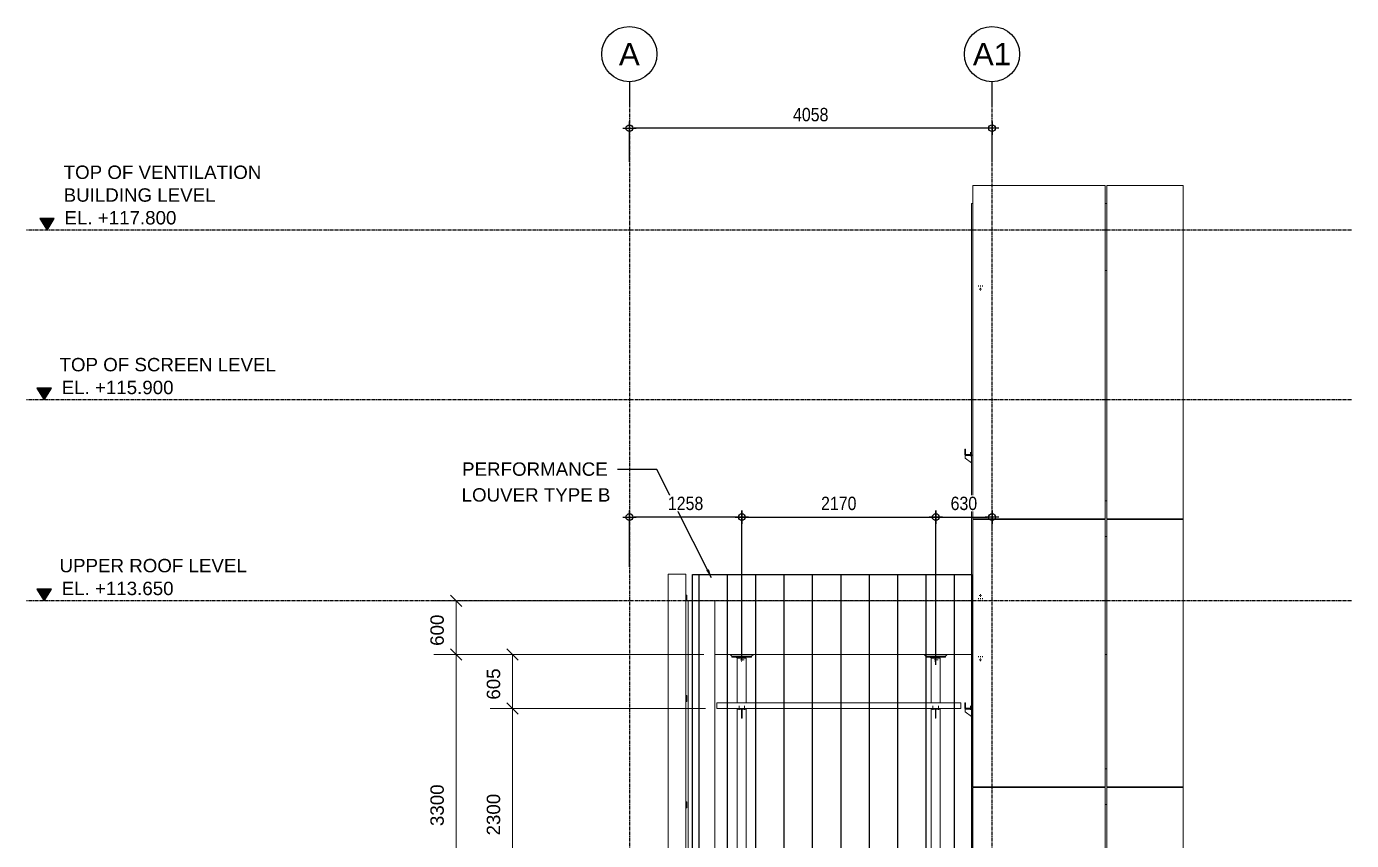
# Model space of a CAD drawing. Header units: millimetres. Extents: x -153298 to 620751, y -313239 to 250031.
# Drawn here: x 72801 to 87627, y 27543 to 36657 of the extents above; entities that cross this region are included whole.
import ezdxf
from ezdxf.enums import TextEntityAlignment as Align

# ---------------------------------------------------------------- set-up
doc = ezdxf.new("R2010")
doc.units = ezdxf.units.MM
for name, pattern in [('CENTER', [2, 1.25, -0.25, 0.25, -0.25]), ('HIDDEN', [0.375, 0.25, -0.125]), ('XKITLINE00', [0]), ('XKITLINE02', [4, 2, -2])]:
    doc.linetypes.add(name, pattern=pattern)
doc.layers.get('DEFPOINTS').update_dxf_attribs({"color": 250})
for name, color, linetype, lineweight in [('Bolt', 1, 'Continuous', 0), ('Part', 2, 'Continuous', 0), ('Z-DIMENSIONS', 1, 'Continuous', 0)]:
    doc.layers.add(name, color=color, linetype=linetype, lineweight=lineweight)
for name, color, linetype in [('HATCH', 7, 'Continuous'), ('S-DIM', 7, 'Continuous'), ('Stan-Dim', 8, 'Continuous')]:
    doc.layers.add(name, color=color, linetype=linetype)
doc.styles.add('ROMANS', font='arial.ttf', dxfattribs={"width": 0.85})
doc.dimstyles.new('Dim-Cen', dxfattribs={"dimtxt": 3, "dimasz": 1, "dimexe": 0, "dimexo": 2.5, "dimgap": 1.5, "dimtad": 1, "dimdec": 0, "dimzin": 1, "dimdsep": 46, "dimtxsty": 'ROMANS', "dimblk": 'CEN1', "dimcen": 0.09, "dimclrd": 1, "dimclre": 250, "dimclrt": 3, "dimadec": 0, "dimazin": 0, "dimtfac": 1, "dimtdec": 0, "dimtofl": 0, "dimtmove": 2, "dimatfit": 3, "dimfxl": 1, "dimtfill": 1, "dimtfillclr": 256, "dimtolj": 1, "dimtzin": 0, "dimarcsym": 0})
doc.dimstyles.get("Standard").update_dxf_attribs({"dimtxt": 0.18, "dimasz": 0.18, "dimexe": 0.18, "dimexo": 0.0625, "dimgap": 0.09, "dimtad": 0, "dimtih": 1, "dimtoh": 1, "dimdec": 4, "dimzin": 0, "dimdsep": 46, "dimtxsty": 'Standard', "dimcen": 0.09, "dimadec": 0, "dimazin": 0, "dimtfac": 1, "dimtdec": 4, "dimtofl": 0, "dimtmove": 0, "dimatfit": 3, "dimfxl": 1, "dimtolj": 1, "dimtzin": 0, "dimarcsym": 0})

# ---------------------------------------------------------------- blocks, each defined once
blk = doc.blocks.new('*A19211866')
at = {"layer": 'Part', "linetype": 'XKITLINE00', "lineweight": 0}
for p, q in [((636.343606, 36.85563), (634.743606, 36.85563)), ((634.743606, 36.85563), (634.743606, -4.424369)), ((636.343606, -4.424369), (636.343606, 36.85563)), ((634.743606, -4.424369), (636.343606, -4.424369))]:
    blk.add_line(p, q, dxfattribs=at)
blk = doc.blocks.new('*A19231868')
at = {"layer": 'Part', "linetype": 'XKITLINE00', "lineweight": 0}
for p, q in [((639.104166, 25.33563), (639.104166, 24.81563)), ((639.104166, 25.33563), (660.944164, 25.33563)), ((660.944164, 25.33563), (660.944164, 24.81563)), ((639.104166, 24.81563), (660.944164, 24.81563))]:
    blk.add_line(p, q, dxfattribs=at)
blk = doc.blocks.new('*A19261871')
at = {"layer": 'Part', "linetype": 'XKITLINE00', "lineweight": 0}
for p, q in [((661.903604, 34.45563), (638.943606, 34.45563)), ((638.943606, 34.45563), (638.943606, 29.65563)), ((661.903604, 34.45563), (661.903604, 29.65563)), ((661.903604, 29.65563), (638.943606, 29.65563))]:
    blk.add_line(p, q, dxfattribs=at)
blk = doc.blocks.new('*A19331873')
at = {"layer": 'Part', "linetype": 'XKITLINE00', "lineweight": 0}
for p, q in [((678.463561, 41.73563), (678.463561, 41.81563)), ((680.863561, 41.73563), (680.863561, 41.81563)), ((678.463561, 17.73563), (678.463561, 17.81563)), ((680.863561, 17.73563), (680.863561, 17.81563)), ((678.463561, -6.26437), (678.463561, -6.18437)), ((680.863561, -6.26437), (680.863561, -6.18437)), ((678.463561, -30.26437), (678.463561, -30.18437)), ((680.863561, -30.26437), (680.863561, -30.18437)), ((678.463561, -64.041148), (678.463561, -62.98437)), ((680.863561, -64.041148), (680.863561, -62.98437))]:
    blk.add_line(p, q, dxfattribs=at)
blk = doc.blocks.new('*A19401880')
at = {"layer": 'Part', "linetype": 'XKITLINE00', "lineweight": 0}
for p, q in [((636.543606, -30.26437), (636.543606, 34.45563)), ((638.943606, 34.45563), (636.543606, 34.45563)), ((638.943606, -30.26437), (638.943606, 34.45563))]:
    blk.add_line(p, q, dxfattribs=at)
blk = doc.blocks.new('*A19411881')
at = {"layer": 'Part', "linetype": 'XKITLINE00', "lineweight": 0}
for p, q in [((661.903604, -46.74437), (661.903604, 67.65563)), ((661.903604, 67.65563), (662.023606, 67.65563)), ((664.303604, 41.73563), (664.303604, 41.81563)), ((664.303604, 17.73563), (664.303604, 17.81563)), ((664.303604, -6.26437), (664.303604, -6.18437)), ((664.303604, -30.26437), (664.303604, -30.18437)), ((662.023606, -46.74437), (661.903604, -46.74437))]:
    blk.add_line(p, q, dxfattribs=at)
blk = doc.blocks.new('*A19781918')
at = {"layer": 'Part', "linetype": 'XKITLINE00', "lineweight": 0}
for p, q in [((673.863606, 17.73563), (662.023606, 17.73563)), ((662.023606, 17.73563), (662.023606, -6.18437)), ((673.863606, 17.73563), (673.863606, -6.18437)), ((673.863606, -6.18437), (662.023606, -6.18437))]:
    blk.add_line(p, q, dxfattribs=at)
blk = doc.blocks.new('*A19791919')
at = {"layer": 'Part', "linetype": 'XKITLINE00', "lineweight": 0}
for p, q in [((680.863606, 17.73563), (674.023606, 17.73563)), ((674.023606, 17.73563), (674.023606, -6.18437)), ((680.863606, 17.73563), (680.863606, -6.18437)), ((680.863606, -6.18437), (674.023606, -6.18437))]:
    blk.add_line(p, q, dxfattribs=at)
blk = doc.blocks.new('*A20241956')
at = {"layer": 'Part', "linetype": 'XKITLINE00', "lineweight": 0}
for p, q in [((636.359606, 15.979602), (636.343606, 15.979602)), ((636.343606, 15.931602), (636.423606, 15.931602)), ((636.423606, 16.451602), (636.359606, 16.451602)), ((636.359606, 16.451602), (636.359606, 15.979602)), ((636.423606, 15.931602), (636.423606, 16.451602))]:
    blk.add_line(p, q, dxfattribs=at)
blk = doc.blocks.new('*A20251957')
at = {"layer": 'Part', "linetype": 'XKITLINE00', "lineweight": 0}
for p, q in [((636.359606, 25.499602), (636.343606, 25.499602)), ((636.343606, 25.451602), (636.423606, 25.451602)), ((636.423606, 25.971602), (636.359606, 25.971602)), ((636.359606, 25.971602), (636.359606, 25.499602)), ((636.423606, 25.451602), (636.423606, 25.971602))]:
    blk.add_line(p, q, dxfattribs=at)
blk = doc.blocks.new('*A20261958')
at = {"layer": 'Part', "linetype": 'XKITLINE00', "lineweight": 0}
for p, q in [((636.359606, 34.503602), (636.343606, 34.503602)), ((636.343606, 34.455602), (636.423606, 34.455602)), ((636.423606, 34.975602), (636.359606, 34.975602)), ((636.359606, 34.975602), (636.359606, 34.503602)), ((636.423606, 34.455602), (636.423606, 34.975602))]:
    blk.add_line(p, q, dxfattribs=at)
blk = doc.blocks.new('*A20301962')
at = {"layer": 'Part', "linetype": 'XKITLINE00', "lineweight": 0}
for p, q in [((640.944158, 29.33563), (641.744158, 29.33563)), ((640.944158, 25.33563), (640.944158, 29.33563)), ((641.744158, 25.33563), (641.744158, 29.33563)), ((640.944158, 6.93563), (640.944158, 24.76763)), ((641.744158, 6.93563), (641.744158, 24.76763)), ((640.944158, 4.855625), (640.944158, 6.36763)), ((641.744158, 4.855625), (641.744158, 6.36763))]:
    blk.add_line(p, q, dxfattribs=at)
blk = doc.blocks.new('*A20361968')
at = {"layer": 'Bolt', "linetype": 'XKITLINE02', "lineweight": 0}
for p, q in [((641.216798, 29.17563), (641.560158, 29.17563)), ((641.280158, 29.31163), (641.320158, 29.31163)), ((641.280158, 29.03963), (641.320158, 29.03963)), ((641.320158, 29.23163), (641.368158, 29.23163)), ((641.320158, 29.11963), (641.368158, 29.11963))]:
    blk.add_line(p, q, dxfattribs=at)
blk = doc.blocks.new('*A20371969')
at = {"layer": 'Part', "linetype": 'XKITLINE00', "lineweight": 0}
for p, q in [((640.464158, 29.41563), (640.464158, 29.49563)), ((640.464158, 29.49563), (642.224158, 29.49563)), ((640.464158, 29.41563), (642.224158, 29.41563)), ((642.224158, 29.41563), (642.224158, 29.49563))]:
    blk.add_line(p, q, dxfattribs=at)
blk = doc.blocks.new('*A20381970')
at = {"layer": 'Part', "linetype": 'XKITLINE00', "lineweight": 0}
for p, q in [((640.304158, 29.65563), (640.464158, 29.49563)), ((642.224158, 29.49563), (642.384158, 29.65563)), ((640.464158, 29.49563), (642.224158, 29.49563))]:
    blk.add_line(p, q, dxfattribs=at)
blk = doc.blocks.new('*A20391971')
at = {"layer": 'Part', "linetype": 'XKITLINE00', "lineweight": 0}
for p, q in [((640.840158, 29.41563), (640.840158, 29.37563)), ((640.840158, 29.37563), (641.280158, 29.37563)), ((641.280158, 29.37563), (641.280158, 29.33563)), ((641.320158, 29.33563), (641.320158, 29.41563))]:
    blk.add_line(p, q, dxfattribs=at)
blk = doc.blocks.new('*A20401972')
at = {"layer": 'Bolt'}
for points in [[(640.57, 29.42), (640.57, 29.5), (640.68, 29.5), (640.68, 29.42)], [(642.01, 29.42), (642.01, 29.5), (642.12, 29.5), (642.12, 29.42)]]:
    blk.add_hatch(color=256, dxfattribs=at).paths.add_polyline_path(points, flags=17)
at = {"layer": 'Bolt', "linetype": 'XKITLINE00', "lineweight": 0}
for p, q in [((640.57, 29.42), (640.57, 29.5)), ((640.62, 29.42), (640.62, 29.5)), ((640.68, 29.42), (640.68, 29.5)), ((642.01, 29.42), (642.01, 29.5)), ((642.06, 29.42), (642.06, 29.5)), ((642.12, 29.42), (642.12, 29.5))]:
    blk.add_line(p, q, dxfattribs=at)
blk = doc.blocks.new('*A20411973')
at = {"layer": 'Bolt'}
for points in [[(641.05, 24.82), (641.05, 24.86), (641.16, 24.86), (641.16, 24.82)], [(641.05, 24.77), (641.05, 24.82), (641.16, 24.82), (641.16, 24.77)], [(641.53, 24.82), (641.53, 24.86), (641.64, 24.86), (641.64, 24.82)], [(641.53, 24.77), (641.53, 24.82), (641.64, 24.82), (641.64, 24.77)]]:
    blk.add_hatch(color=256, dxfattribs=at).paths.add_polyline_path(points, flags=17)
at = {"layer": 'Bolt', "linetype": 'XKITLINE00', "lineweight": 0}
for p, q in [((641.1, 24.7), (641.1, 25.05)), ((641.58, 24.7), (641.58, 25.05)), ((641.05, 24.82), (641.05, 24.86)), ((641.05, 24.77), (641.05, 24.82)), ((641.16, 24.82), (641.16, 24.86)), ((641.16, 24.77), (641.16, 24.82)), ((641.53, 24.82), (641.53, 24.86)), ((641.53, 24.77), (641.53, 24.82)), ((641.64, 24.82), (641.64, 24.86)), ((641.64, 24.77), (641.64, 24.82))]:
    blk.add_line(p, q, dxfattribs=at)
blk = doc.blocks.new('*A20421974')
at = {"layer": 'Part', "linetype": 'XKITLINE00', "lineweight": 0}
for p, q in [((641.320158, 24.76763), (641.368158, 24.76763)), ((641.320158, 23.96763), (641.320158, 24.76763)), ((641.320158, 24.52763), (641.368158, 24.52763)), ((641.368158, 23.96763), (641.320158, 23.96763)), ((641.368158, 24.76763), (641.368158, 23.96763))]:
    blk.add_line(p, q, dxfattribs=at)
blk = doc.blocks.new('*A20431975')
at = {"layer": 'Part', "linetype": 'XKITLINE00', "lineweight": 0}
for p, q in [((640.944158, 24.76763), (640.944158, 24.81563)), ((641.744158, 24.76763), (640.944158, 24.76763)), ((641.744158, 24.81563), (641.744158, 24.76763))]:
    blk.add_line(p, q, dxfattribs=at)
blk = doc.blocks.new('*A20601991')
at = {"layer": 'Part', "linetype": 'XKITLINE00', "lineweight": 0}
for p, q in [((662.023606, 70.05563), (661.903604, 70.05563)), ((661.903604, 70.05563), (661.903604, 67.65563)), ((673.863606, 70.05563), (674.023606, 70.05563)), ((661.903604, 67.65563), (662.023606, 67.65563)), ((673.863606, 67.65563), (674.023606, 67.65563))]:
    blk.add_line(p, q, dxfattribs=at)
blk = doc.blocks.new('*A20611992')
at = {"layer": 'Bolt', "linetype": 'XKITLINE02', "lineweight": 0}
for p, q in [((662.527604, 62.61563), (662.527604, 62.69563)), ((662.527604, 62.61563), (662.527604, 62.69563)), ((662.703604, 62.61563), (662.703604, 62.69563)), ((662.703604, 62.61563), (662.703604, 62.69563)), ((662.879604, 62.61563), (662.879604, 62.69563)), ((662.879604, 62.61563), (662.879604, 62.69563))]:
    blk.add_line(p, q, dxfattribs=at)
blk = doc.blocks.new('*A20621993')
at = {"layer": 'Bolt', "linetype": 'XKITLINE00', "lineweight": 0}
for p, q in [((662.591578, 62.37563), (662.66617, 62.37563)), ((662.703578, 62.48763), (662.703578, 62.413038)), ((662.703578, 62.26363), (662.703578, 62.338222)), ((662.815578, 62.37563), (662.740986, 62.37563))]:
    blk.add_line(p, q, dxfattribs=at)
blk = doc.blocks.new('*A20631994')
at = {"layer": 'Part', "linetype": 'XKITLINE00', "lineweight": 0}
for p, q in [((673.863606, 67.65563), (674.023606, 67.65563)), ((673.863606, 64.05563), (674.023606, 64.05563))]:
    blk.add_line(p, q, dxfattribs=at)
blk = doc.blocks.new('*A20641995')
at = {"layer": 'Part', "linetype": 'XKITLINE00', "lineweight": 0}
for p, q in [((661.367604, 48.05563), (661.303604, 48.05563)), ((661.303604, 48.05563), (661.303604, 47.53563)), ((661.303604, 47.53563), (661.903604, 47.53563)), ((661.367604, 47.58363), (661.367604, 48.05563)), ((661.903604, 47.58363), (661.367604, 47.58363))]:
    blk.add_line(p, q, dxfattribs=at)
blk = doc.blocks.new('*A20651996')
at = {"layer": 'Part', "linetype": 'XKITLINE00', "lineweight": 0}
for p, q in [((661.367604, 25.33563), (661.303604, 25.33563)), ((661.303604, 25.33563), (661.303604, 24.81563)), ((661.367604, 24.86363), (661.367604, 25.33563)), ((661.303604, 24.81563), (661.903604, 24.81563)), ((661.903604, 24.86363), (661.367604, 24.86363))]:
    blk.add_line(p, q, dxfattribs=at)
blk = doc.blocks.new('*A20681999')
at = {"layer": 'Bolt', "linetype": 'XKITLINE00', "lineweight": 0}
for p, q in [((662.591578, 29.17563), (662.66617, 29.17563)), ((662.703578, 29.28763), (662.703578, 29.213038)), ((662.703578, 29.06363), (662.703578, 29.138222)), ((662.815578, 29.17563), (662.740986, 29.17563))]:
    blk.add_line(p, q, dxfattribs=at)
blk = doc.blocks.new('*A20692000')
at = {"layer": 'Bolt', "linetype": 'XKITLINE02', "lineweight": 0}
for p, q in [((662.527604, 29.41563), (662.527604, 29.49563)), ((662.527604, 29.41563), (662.527604, 29.49563)), ((662.703604, 29.41563), (662.703604, 29.49563)), ((662.703604, 29.41563), (662.703604, 29.49563)), ((662.879604, 29.41563), (662.879604, 29.49563)), ((662.879604, 29.41563), (662.879604, 29.49563))]:
    blk.add_line(p, q, dxfattribs=at)
blk = doc.blocks.new('*A20702001')
at = {"layer": 'Part', "linetype": 'XKITLINE00', "lineweight": 0}
for p, q in [((661.343604, 24.76763), (661.343604, 24.81563)), ((661.903604, 24.76763), (661.343604, 24.76763))]:
    blk.add_line(p, q, dxfattribs=at)
blk = doc.blocks.new('*A20712002')
at = {"layer": 'Part', "linetype": 'XKITLINE00', "lineweight": 0}
for p, q in [((661.343604, 24.76763), (661.343604, 24.52763)), ((661.343604, 24.52763), (661.903604, 24.092075))]:
    blk.add_line(p, q, dxfattribs=at)
blk = doc.blocks.new('*A20722003')
at = {"layer": 'Bolt'}
for points in [[(662, 24.82), (662, 24.77), (661.65, 24.77), (661.65, 24.82)], [(662, 24.82), (662, 24.77), (661.65, 24.77), (661.65, 24.82)], [(661.88, 24.86), (661.88, 24.82), (661.77, 24.82), (661.77, 24.86)], [(661.88, 24.86), (661.88, 24.82), (661.77, 24.82), (661.77, 24.86)]]:
    blk.add_hatch(color=256, dxfattribs=at).paths.add_polyline_path(points, flags=17)
at = {"layer": 'Bolt', "linetype": 'XKITLINE00', "lineweight": 0}
for p, q in [((661.82, 24.7), (661.82, 25.05)), ((661.82, 24.7), (661.82, 25.05)), ((661.65, 24.77), (661.65, 24.82)), ((661.65, 24.77), (661.65, 24.82)), ((661.77, 24.82), (661.77, 24.86)), ((661.77, 24.82), (661.77, 24.86)), ((661.88, 24.82), (661.88, 24.86)), ((661.88, 24.82), (661.88, 24.86)), ((662, 24.77), (662, 24.82)), ((662, 24.77), (662, 24.82))]:
    blk.add_line(p, q, dxfattribs=at)
blk = doc.blocks.new('*A20732004')
at = {"layer": 'Part', "linetype": 'XKITLINE00', "lineweight": 0}
for p, q in [((661.343604, 47.48763), (661.343604, 47.24763)), ((661.343604, 47.24763), (661.903604, 46.812075))]:
    blk.add_line(p, q, dxfattribs=at)
blk = doc.blocks.new('*A20742005')
at = {"layer": 'Part', "linetype": 'XKITLINE00', "lineweight": 0}
for p, q in [((661.343604, 47.48763), (661.343604, 47.53563)), ((661.903604, 47.48763), (661.343604, 47.48763))]:
    blk.add_line(p, q, dxfattribs=at)
blk = doc.blocks.new('*A20752006')
at = {"layer": 'Bolt'}
for points in [[(662, 47.54), (662, 47.49), (661.65, 47.49), (661.65, 47.54)], [(662, 47.54), (662, 47.49), (661.65, 47.49), (661.65, 47.54)], [(661.88, 47.58), (661.88, 47.54), (661.77, 47.54), (661.77, 47.58)], [(661.88, 47.58), (661.88, 47.54), (661.77, 47.54), (661.77, 47.58)]]:
    blk.add_hatch(color=256, dxfattribs=at).paths.add_polyline_path(points, flags=17)
at = {"layer": 'Bolt', "linetype": 'XKITLINE00', "lineweight": 0}
for p, q in [((661.65, 47.49), (661.65, 47.54)), ((661.65, 47.49), (661.65, 47.54)), ((661.77, 47.54), (661.77, 47.58)), ((661.77, 47.54), (661.77, 47.58)), ((661.82, 47.42), (661.82, 47.77)), ((661.82, 47.42), (661.82, 47.77)), ((661.88, 47.54), (661.88, 47.58)), ((661.88, 47.54), (661.88, 47.58)), ((662, 47.49), (662, 47.54)), ((662, 47.49), (662, 47.54))]:
    blk.add_line(p, q, dxfattribs=at)
blk = doc.blocks.new('*A20762007')
at = {"layer": 'Bolt', "linetype": 'XKITLINE02', "lineweight": 0}
for p, q in [((662.527604, 34.69563), (662.527604, 34.61563)), ((662.527604, 34.69563), (662.527604, 34.61563)), ((662.703604, 34.69563), (662.703604, 34.61563)), ((662.703604, 34.69563), (662.703604, 34.61563)), ((662.879604, 34.69563), (662.879604, 34.61563)), ((662.879604, 34.69563), (662.879604, 34.61563))]:
    blk.add_line(p, q, dxfattribs=at)
blk = doc.blocks.new('*A20772008')
at = {"layer": 'Bolt', "linetype": 'XKITLINE00', "lineweight": 0}
for p, q in [((662.59163, 34.93563), (662.666222, 34.93563)), ((662.70363, 35.04763), (662.70363, 34.973038)), ((662.70363, 34.82363), (662.70363, 34.898222)), ((662.81563, 34.93563), (662.741038, 34.93563))]:
    blk.add_line(p, q, dxfattribs=at)
blk = doc.blocks.new('*A20782009')
at = {"layer": 'Part', "linetype": 'XKITLINE00', "lineweight": 0}
for p, q in [((662.023606, 41.81563), (662.023606, 71.65563)), ((662.023606, 71.65563), (673.863606, 71.65563)), ((673.863606, 71.65563), (673.863606, 41.81563)), ((673.863606, 41.81563), (662.023606, 41.81563))]:
    blk.add_line(p, q, dxfattribs=at)
blk = doc.blocks.new('*A20792010')
at = {"layer": 'Part', "linetype": 'XKITLINE00', "lineweight": 0}
for p, q in [((658.304164, 29.33563), (659.104164, 29.33563)), ((658.304164, 25.33563), (658.304164, 29.33563)), ((659.104164, 25.33563), (659.104164, 29.33563)), ((658.304164, 6.93563), (658.304164, 24.76763)), ((659.104164, 6.93563), (659.104164, 24.76763)), ((658.304164, 4.855625), (658.304164, 6.36763)), ((659.104164, 4.855625), (659.104164, 6.36763))]:
    blk.add_line(p, q, dxfattribs=at)
blk = doc.blocks.new('*A20802011')
at = {"layer": 'Part', "linetype": 'XKITLINE00', "lineweight": 0}
for p, q in [((673.863606, 41.73563), (662.023606, 41.73563)), ((662.023606, 41.73563), (662.023606, 17.81563)), ((673.863606, 41.73563), (673.863606, 17.81563)), ((673.863606, 17.81563), (662.023606, 17.81563))]:
    blk.add_line(p, q, dxfattribs=at)
blk = doc.blocks.new('*A20812012')
at = {"layer": 'Part', "linetype": 'XKITLINE00', "lineweight": 0}
for p, q in [((680.863606, 41.73563), (674.023606, 41.73563)), ((674.023606, 41.73563), (674.023606, 17.81563)), ((680.863606, 41.73563), (680.863606, 17.81563)), ((680.863606, 17.81563), (674.023606, 17.81563))]:
    blk.add_line(p, q, dxfattribs=at)
blk = doc.blocks.new('*A20872018')
at = {"layer": 'Part', "linetype": 'XKITLINE00', "lineweight": 0}
for p, q in [((658.200164, 29.41563), (658.200164, 29.37563)), ((658.200164, 29.37563), (658.640164, 29.37563)), ((658.640164, 29.37563), (658.640164, 29.33563)), ((658.680164, 29.33563), (658.680164, 29.41563))]:
    blk.add_line(p, q, dxfattribs=at)
blk = doc.blocks.new('*A20882019')
at = {"layer": 'Bolt', "linetype": 'XKITLINE02', "lineweight": 0}
for p, q in [((658.576804, 29.17563), (658.920164, 29.17563)), ((658.640164, 29.31163), (658.680164, 29.31163)), ((658.640164, 29.03963), (658.680164, 29.03963)), ((658.680164, 29.23163), (658.728164, 29.23163)), ((658.680164, 29.11963), (658.728164, 29.11963))]:
    blk.add_line(p, q, dxfattribs=at)
blk = doc.blocks.new('*A20892020')
at = {"layer": 'Bolt'}
for points in [[(657.93, 29.42), (657.93, 29.5), (658.04, 29.5), (658.04, 29.42)], [(659.37, 29.42), (659.37, 29.5), (659.48, 29.5), (659.48, 29.42)]]:
    blk.add_hatch(color=256, dxfattribs=at).paths.add_polyline_path(points, flags=17)
at = {"layer": 'Bolt', "linetype": 'XKITLINE00', "lineweight": 0}
for p, q in [((657.93, 29.42), (657.93, 29.5)), ((657.98, 29.42), (657.98, 29.5)), ((658.04, 29.42), (658.04, 29.5)), ((659.37, 29.42), (659.37, 29.5)), ((659.42, 29.42), (659.42, 29.5)), ((659.48, 29.42), (659.48, 29.5))]:
    blk.add_line(p, q, dxfattribs=at)
blk = doc.blocks.new('*A20902021')
at = {"layer": 'Bolt'}
for points in [[(658.41, 24.82), (658.41, 24.86), (658.52, 24.86), (658.52, 24.82)], [(658.41, 24.77), (658.41, 24.82), (658.52, 24.82), (658.52, 24.77)], [(658.89, 24.82), (658.89, 24.86), (659, 24.86), (659, 24.82)], [(658.89, 24.77), (658.89, 24.82), (659, 24.82), (659, 24.77)]]:
    blk.add_hatch(color=256, dxfattribs=at).paths.add_polyline_path(points, flags=17)
at = {"layer": 'Bolt', "linetype": 'XKITLINE00', "lineweight": 0}
for p, q in [((658.46, 24.7), (658.46, 25.05)), ((658.94, 24.7), (658.94, 25.05)), ((658.41, 24.82), (658.41, 24.86)), ((658.41, 24.77), (658.41, 24.82)), ((658.52, 24.82), (658.52, 24.86)), ((658.52, 24.77), (658.52, 24.82)), ((658.89, 24.82), (658.89, 24.86)), ((658.89, 24.77), (658.89, 24.82)), ((659, 24.82), (659, 24.86)), ((659, 24.77), (659, 24.82))]:
    blk.add_line(p, q, dxfattribs=at)
blk = doc.blocks.new('*A20912022')
at = {"layer": 'Part', "linetype": 'XKITLINE00', "lineweight": 0}
for p, q in [((658.680164, 24.76763), (658.728164, 24.76763)), ((658.680164, 23.96763), (658.680164, 24.76763)), ((658.680164, 24.52763), (658.728164, 24.52763)), ((658.728164, 23.96763), (658.680164, 23.96763)), ((658.728164, 24.76763), (658.728164, 23.96763))]:
    blk.add_line(p, q, dxfattribs=at)
blk = doc.blocks.new('*A20922023')
at = {"layer": 'Part', "linetype": 'XKITLINE00', "lineweight": 0}
for p, q in [((658.304164, 24.76763), (658.304164, 24.81563)), ((659.104164, 24.76763), (658.304164, 24.76763)), ((659.104164, 24.76763), (659.104164, 24.81563))]:
    blk.add_line(p, q, dxfattribs=at)
blk = doc.blocks.new('*A20932024')
at = {"layer": 'Part', "linetype": 'XKITLINE00', "lineweight": 0}
for p, q in [((657.664164, 29.65563), (657.824164, 29.49563)), ((659.584164, 29.49563), (659.744164, 29.65563)), ((657.824164, 29.49563), (659.584164, 29.49563))]:
    blk.add_line(p, q, dxfattribs=at)
blk = doc.blocks.new('*A20942025')
at = {"layer": 'Part', "linetype": 'XKITLINE00', "lineweight": 0}
for p, q in [((657.824164, 29.41563), (657.824164, 29.49563)), ((657.824164, 29.49563), (659.584164, 29.49563)), ((657.824164, 29.41563), (659.584164, 29.41563)), ((659.584164, 29.41563), (659.584164, 29.49563))]:
    blk.add_line(p, q, dxfattribs=at)
blk = doc.blocks.new('*A20952026')
at = {"layer": 'Part', "linetype": 'XKITLINE00', "lineweight": 0}
for p, q in [((673.863606, 19.41563), (674.023606, 19.41563)), ((673.863606, 16.21563), (674.023606, 16.21563))]:
    blk.add_line(p, q, dxfattribs=at)
blk = doc.blocks.new('*A20962027')
at = {"layer": 'Part', "linetype": 'XKITLINE00', "lineweight": 0}
for p, q in [((674.023606, 71.65563), (680.863606, 71.65563)), ((674.023606, 41.81563), (674.023606, 71.65563)), ((680.863606, 71.65563), (680.863606, 41.81563)), ((674.023606, 41.81563), (680.863606, 41.81563))]:
    blk.add_line(p, q, dxfattribs=at)
blk = doc.blocks.new('*A20972028')
at = {"layer": 'Part', "linetype": 'XKITLINE00', "lineweight": 0}
for p, q in [((673.863606, 43.41563), (674.023606, 43.41563)), ((673.863606, 40.21563), (674.023606, 40.21563))]:
    blk.add_line(p, q, dxfattribs=at)
blk = doc.blocks.new('*A20982029')
at = {"layer": 'Part', "linetype": 'XKITLINE00', "lineweight": 0}
for p, q in [((673.863606, 34.45563), (674.023606, 34.45563)), ((673.863606, 29.65563), (674.023606, 29.65563))]:
    blk.add_line(p, q, dxfattribs=at)
blk = doc.blocks.new('CEN1')
at = {"color": 1}
for p, q in [((1.5, 0), (-1.5, 0)), ((0, 1.5), (0, -1.5))]:
    blk.add_line(p, q, dxfattribs=at)
at = {"color": 3}
blk.add_circle((0, 0), 0.75, dxfattribs=at)
blk = doc.blocks.new('*D4872')
at = {"layer": 'DEFPOINTS', "color": 0, "transparency": 16777216}
for p in [(79547, 35518), (79547, 35018), (83605, 35018)]:
    blk.add_point(p, dxfattribs=at)
at = {"layer": 'S-DIM', "color": 250, "lineweight": -2, "transparency": 16777216}
for p, q in [((79547, 35143), (79547, 35518)), ((83605, 35143), (83605, 35518))]:
    blk.add_line(p, q, dxfattribs=at)
at = {"layer": 'S-DIM', "color": 1, "lineweight": -2, "transparency": 16777216}
blk.add_line((83555, 35518), (79597, 35518), dxfattribs=at)
at = {"layer": 'S-DIM', "color": 1, "lineweight": -2, "transparency": 16777216, "xscale": 50, "yscale": 50, "zscale": 50, "rotation": 180}
blk.add_blockref('CEN1', (79547, 35518), dxfattribs=at)
at = {"layer": 'S-DIM', "color": 1, "lineweight": -2, "transparency": 16777216, "xscale": 50, "yscale": 50, "zscale": 50}
blk.add_blockref('CEN1', (83605, 35518), dxfattribs=at)
at = {"layer": 'S-DIM', "color": 3, "transparency": 16777216, "insert": (81576, 35670), "char_height": 150, "attachment_point": 5, "style": 'ROMANS', "bg_fill": 3, "box_fill_scale": 1.1, "bg_fill_color": 256, "bg_fill_true_color": 13158600, "bg_fill_transparency": 0}
blk.add_mtext('\\A1;4058', dxfattribs=at)
blk = doc.blocks.new('*D4879')
at = {"layer": 'DEFPOINTS', "color": 0, "transparency": 16777216}
for p in [(82975, 31165), (80805, 29440), (82975, 29385)]:
    blk.add_point(p, dxfattribs=at)
at = {"layer": 'S-DIM', "color": 250, "lineweight": -2, "transparency": 16777216}
for p, q in [((80805, 29565), (80805, 31165)), ((82975, 29510), (82975, 31165))]:
    blk.add_line(p, q, dxfattribs=at)
at = {"layer": 'S-DIM', "color": 1, "lineweight": -2, "transparency": 16777216}
blk.add_line((80855, 31165), (82925, 31165), dxfattribs=at)
at = {"layer": 'S-DIM', "color": 1, "lineweight": -2, "transparency": 16777216, "xscale": 50, "yscale": 50, "zscale": 50, "rotation": 180}
blk.add_blockref('CEN1', (80805, 31165), dxfattribs=at)
at = {"layer": 'S-DIM', "color": 1, "lineweight": -2, "transparency": 16777216, "xscale": 50, "yscale": 50, "zscale": 50}
blk.add_blockref('CEN1', (82975, 31165), dxfattribs=at)
at = {"layer": 'S-DIM', "color": 3, "transparency": 16777216, "insert": (81890, 31317), "char_height": 150, "attachment_point": 5, "style": 'ROMANS', "bg_fill": 3, "box_fill_scale": 1.1, "bg_fill_color": 256, "bg_fill_true_color": 13158600, "bg_fill_transparency": 0}
blk.add_mtext('\\A1;2170', dxfattribs=at)
blk = doc.blocks.new('*D4887')
at = {"layer": 'DEFPOINTS', "color": 0, "transparency": 16777216}
for p in [(83605, 31165), (83605, 30886), (82975, 30776)]:
    blk.add_point(p, dxfattribs=at)
at = {"layer": 'S-DIM', "color": 250, "lineweight": -2, "transparency": 16777216}
for p, q in [((82975, 30901), (82975, 31165)), ((83605, 31011), (83605, 31165))]:
    blk.add_line(p, q, dxfattribs=at)
at = {"layer": 'S-DIM', "color": 1, "lineweight": -2, "transparency": 16777216}
blk.add_line((83025, 31165), (83555, 31165), dxfattribs=at)
at = {"layer": 'S-DIM', "color": 1, "lineweight": -2, "transparency": 16777216, "xscale": 50, "yscale": 50, "zscale": 50, "rotation": 180}
blk.add_blockref('CEN1', (82975, 31165), dxfattribs=at)
at = {"layer": 'S-DIM', "color": 1, "lineweight": -2, "transparency": 16777216, "xscale": 50, "yscale": 50, "zscale": 50}
blk.add_blockref('CEN1', (83605, 31165), dxfattribs=at)
at = {"layer": 'S-DIM', "color": 3, "transparency": 16777216, "insert": (83290, 31317), "char_height": 150, "attachment_point": 5, "style": 'ROMANS', "bg_fill": 3, "box_fill_scale": 1.1, "bg_fill_color": 256, "bg_fill_true_color": 13158600, "bg_fill_transparency": 0}
blk.add_mtext('\\A1;630', dxfattribs=at)
blk = doc.blocks.new('*D4880')
at = {"layer": 'DEFPOINTS', "color": 0, "transparency": 16777216}
for p in [(79547, 31165), (79547, 30483), (80805, 29440)]:
    blk.add_point(p, dxfattribs=at)
at = {"layer": 'S-DIM', "color": 250, "lineweight": -2, "transparency": 16777216}
for p, q in [((79547, 30608), (79547, 31165)), ((80805, 29565), (80805, 31165))]:
    blk.add_line(p, q, dxfattribs=at)
at = {"layer": 'S-DIM', "color": 1, "lineweight": -2, "transparency": 16777216}
blk.add_line((80755, 31165), (79597, 31165), dxfattribs=at)
at = {"layer": 'S-DIM', "color": 1, "lineweight": -2, "transparency": 16777216, "xscale": 50, "yscale": 50, "zscale": 50, "rotation": 180}
blk.add_blockref('CEN1', (79547, 31165), dxfattribs=at)
at = {"layer": 'S-DIM', "color": 1, "lineweight": -2, "transparency": 16777216, "xscale": 50, "yscale": 50, "zscale": 50}
blk.add_blockref('CEN1', (80805, 31165), dxfattribs=at)
at = {"layer": 'S-DIM', "color": 3, "transparency": 16777216, "insert": (80176, 31317), "char_height": 150, "attachment_point": 5, "style": 'ROMANS', "bg_fill": 3, "box_fill_scale": 1.1, "bg_fill_color": 256, "bg_fill_true_color": 13158600, "bg_fill_transparency": 0}
blk.add_mtext('\\A1;1258', dxfattribs=at)

msp = doc.modelspace()

# ---------------------------------------------------------------- hatches: boundary and pattern name
for points in [[(72949.4709, 34509.2793), (73030.586, 34375.8988), (73111.701, 34509.2793)], [(72917.6807, 32609.2793), (72998.7957, 32475.8988), (73079.9108, 32609.2793)], [(72917.6807, 30359.2793), (72998.7957, 30225.8988), (73079.9108, 30359.2793)]]:
    msp.add_hatch(color=3).paths.add_polyline_path(points)
at = {"layer": 'HATCH'}
h = msp.add_hatch(dxfattribs=at)
h.set_pattern_fill('ANSI31', color=250, scale=100, angle=45)
h.paths.add_polyline_path([(80254.6466, 30521.0193), (83374.6497, 30521.0193), (83374.6497, 22325.8988), (80254.6466, 22325.8988)])

# ---------------------------------------------------------------- linework, layer by layer
at = {"color": 3}
for p, q in [((79546.6466, 36039.3496), (79546.6466, 35795.8791)), ((83604.6466, 36039.3496), (83604.6466, 35795.8791)), ((73111.701, 34509.2793), (72949.4709, 34509.2793)), ((72949.4709, 34509.2793), (73030.586, 34375.8988)), ((73030.586, 34375.8988), (73111.701, 34509.2793)), ((73079.9108, 32609.2793), (72917.6807, 32609.2793)), ((72917.6807, 32609.2793), (72998.7957, 32475.8988)), ((72998.7957, 32475.8988), (73079.9108, 32609.2793)), ((73079.9108, 30359.2793), (72917.6807, 30359.2793)), ((72917.6807, 30359.2793), (72998.7957, 30225.8988)), ((72998.7957, 30225.8988), (73079.9108, 30359.2793))]:
    msp.add_line(p, q, dxfattribs=at)
at = {"color": 1, "linetype": 'CENTER', "ltscale": 30}
for p, q in [((87627.4301, 34375.8988), (72800.8623, 34375.8988)), ((87627.4301, 32475.8988), (72800.8623, 32475.8988)), ((87627.4301, 30225.8988), (72800.8623, 30225.8988))]:
    msp.add_line(p, q, dxfattribs=at)
at = {"color": 6, "linetype": 'HIDDEN', "ltscale": 20}
msp.add_lwpolyline([(80254.6466, 30521.0193), (83374.6497, 30521.0193), (83374.6497, 22325.8988), (80254.6466, 22325.8988)], close=True, dxfattribs=at)
at = {"color": 3}
for centre in [(79546.6466, 36348.3309), (83604.6466, 36348.3309)]:
    msp.add_circle(centre, 308.9813, dxfattribs=at)
at = {"layer": 'Z-DIMENSIONS', "linetype": 'XKITLINE00', "lineweight": 0}
for p, q in [((77545.2793, 30289.5384), (77672.5586, 30162.2592)), ((79421.6466, 30225.8988), (77357.6689, 30225.8988)), ((77608.9189, 29625.8988), (77608.9189, 30225.8988)), ((77545.2793, 29689.5384), (77672.5586, 29562.2592)), ((77545.2793, 29689.5384), (77672.5586, 29562.2592)), ((78175.9208, 29689.5384), (78303.2001, 29562.2592)), ((80379.6499, 29625.8988), (77357.6689, 29625.8988)), ((80379.6499, 29625.8988), (77357.6689, 29625.8988)), ((77608.9189, 26325.8988), (77608.9189, 29625.8988)), ((80379.6499, 29625.8988), (77988.3104, 29625.8988)), ((78239.5604, 29020.8988), (78239.5604, 29625.8988)), ((78175.9208, 29084.5384), (78303.2001, 28957.2592)), ((78175.9208, 29084.5384), (78303.2001, 28957.2592)), ((80399.7199, 29020.8988), (77988.3104, 29020.8988)), ((80399.7199, 29020.8988), (77988.3104, 29020.8988)), ((78239.5604, 26720.8988), (78239.5604, 29020.8988))]:
    msp.add_line(p, q, dxfattribs=at)
at = {"layer": 'Z-DIMENSIONS'}
for p in [(77608.9189, 30225.8988), (77608.9189, 29625.8988), (77608.9189, 29625.8988), (78239.5604, 29625.8988), (78239.5604, 29020.8988), (78239.5604, 29020.8988)]:
    msp.add_point(p, dxfattribs=at)

# ---------------------------------------------------------------- block references
at = {"lineweight": 0, "xscale": 125, "yscale": 125, "zscale": 125}
for name in ['*A20782009', '*A20962027', '*A20601991', '*A19411881', '*A20631994', '*A20611992', '*A20621993', '*A20641995', '*A20752006', '*A20742005', '*A20732004', '*A20972028', '*A20802011', '*A20812012', '*A19331873', '*A19211866', '*A20261958', '*A20762007', '*A20772008', '*A19401880', '*A19261871', '*A20982029', '*A20381970', '*A20371969', '*A20401972', '*A20391971', '*A20301962', '*A20361968', '*A20932024', '*A20942025', '*A20892020', '*A20872018', '*A20792010', '*A20882019', '*A20692000', '*A20681999', '*A20251957', '*A19231868', '*A20651996', '*A20431975', '*A20411973', '*A20421974', '*A20922023', '*A20902021', '*A20912022', '*A20702001', '*A20712002', '*A20722003', '*A20952026', '*A19781918', '*A19791919', '*A20241956']:
    msp.add_blockref(name, (636.6992, 25918.945), dxfattribs=at)

# ---------------------------------------------------------------- texts
at = {"color": 3, "style": 'ROMANS'}
for s, p in [('EL. +117.800', (73225.8303, 34440.923)), ('EL. +115.900', (73194.04, 32540.923)), ('EL. +113.650', (73194.04, 30290.923))]:
    msp.add_text(s, height=150, dxfattribs=at).set_placement(p)
at = {"layer": 'S-DIM', "color": 3, "style": 'ROMANS'}
for s, p in [('TOP OF VENTILATION', (73216.5694, 34950.4068)), ('BUILDING LEVEL', (73216.5694, 34695.3503)), ('TOP OF SCREEN LEVEL', (73170.2785, 32796.4021)), ('PERFORMANCE', (77674.9321, 31626.8514)), ('LOUVER TYPE B', (77669.6888, 31337.9344)), ('UPPER ROOF LEVEL', (73170.2785, 30546.4021))]:
    msp.add_text(s, height=150, dxfattribs=at).set_placement(p)
for s, p in [('600', (77470.1689, 29722.8714)), ('605', (78100.8104, 29120.3714)), ('3300', (77470.1689, 27705.1957)), ('2300', (78100.8104, 27600.1957))]:
    msp.add_text(s, height=150, rotation=90, dxfattribs=at).set_placement(p)
at = {"layer": 'Stan-Dim', "color": 5, "style": 'ROMANS'}
for tag, p in [('A', (79546.6466, 36348.3309)), ('A1', (83604.6466, 36348.3309))]:
    msp.add_attdef(tag, text='', height=250, dxfattribs=at).set_placement(p, align=Align.MIDDLE_CENTER)

# ---------------------------------------------------------------- leaders
at = {"color": 1}
msp.add_leader([(80467.2849, 30483.5957), (79855.206, 31695.8968), (79413.2352, 31695.8968)], dimstyle='Standard', override={"dimasz": 100, "dimgap": 0.09, "dimtad": 0}, dxfattribs=at)

# ---------------------------------------------------------------- next in the draw order: dimensions: what is measured, and where the dimension line sits
at = {"layer": 'S-DIM'}
for base, p1, p2, picture, middle in [((79546.6466, 35518.4185), (83604.6466, 35017.5345), (79546.6466, 35017.5345), '*D4872', (81575.6466, 35670.0045)), ((82974.7197, 31165.125), (80804.7189, 29439.8034), (82974.7197, 29384.881), '*D4879', (81889.7193, 31316.711))]:
    dim = msp.add_linear_dim(base=base, p1=p1, p2=p2, dimstyle='Dim-Cen', override={"dimscale": 50}, dxfattribs=at)
    dim.commit()
    dim.dimension.update_dxf_attribs({"geometry": picture, "text_midpoint": middle})

# ---------------------------------------------------------------- next in the draw order: linework, layer by layer
at = {"color": 1, "linetype": 'CENTER', "ltscale": 30}
for p, q in [((79546.6466, 35795.8791), (79546.6466, 17357.8452)), ((83604.6466, 35795.8791), (83604.6466, 17357.8452))]:
    msp.add_line(p, q, dxfattribs=at)

# ---------------------------------------------------------------- next in the draw order: dimensions: what is measured, and where the dimension line sits
at = {"layer": 'S-DIM'}
dim = msp.add_linear_dim(base=(79546.6466, 31165.125), p1=(80804.7189, 29439.8034), p2=(79546.6466, 30483.0015), angle=180, dimstyle='Dim-Cen', override={"dimscale": 50}, dxfattribs=at)
dim.commit()
dim.dimension.update_dxf_attribs({"geometry": '*D4880', "text_midpoint": (80175.6827, 31316.711)})
dim = msp.add_linear_dim(base=(83604.6466, 31165.125), p1=(82974.7197, 30776.3944), p2=(83604.6466, 30885.5883), dimstyle='Dim-Cen', override={"dimscale": 50}, dxfattribs=at)
dim.commit()
dim.dimension.update_dxf_attribs({"geometry": '*D4887', "text_midpoint": (83289.6831, 31316.7621)})

doc.saveas('drawing.dxf')
